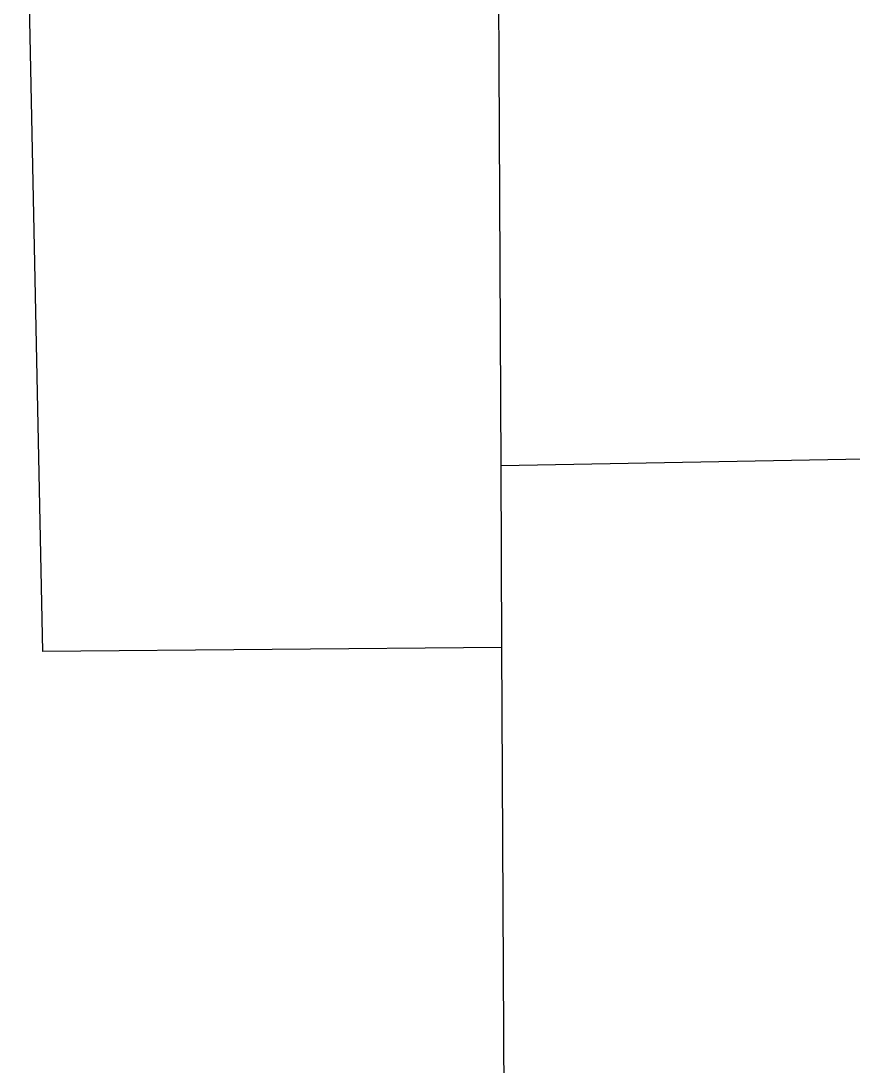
# Model space of a CAD drawing. Header units: metres. Extents: x 668617 to 675126, y 2286318 to 2293677.
# Drawn here: x 669081.7 to 669106.42, y 2287154.51 to 2287185.58 of the extents above; entities that cross this region are included whole.
import ezdxf

# ---------------------------------------------------------------- set-up
doc = ezdxf.new("R2010")
doc.units = ezdxf.units.M
doc.header["$MEASUREMENT"] = 0
doc.layers.add('DMTG-PB-LOTIFICACION', color=253, linetype='Continuous')

msp = doc.modelspace()

# ---------------------------------------------------------------- linework, layer by layer
at = {"layer": 'DMTG-PB-LOTIFICACION', "flags": 128}
for points in [[(669095.96323, 2287172.35276), (669095.83578, 2287198.26339)], [(669081.69625, 2287198.1033), (669082.34012, 2287166.84005)], [(669108.36585, 2287172.57935), (669095.96323, 2287172.35276)], [(669095.9893, 2287166.95262), (669095.96323, 2287172.35276)], [(669095.9893, 2287166.95262), (669082.34012, 2287166.84005)], [(669096.08448, 2287147.84389), (669095.9893, 2287166.95262)]]:
    msp.add_lwpolyline(points, dxfattribs=at)

doc.saveas('drawing.dxf')
